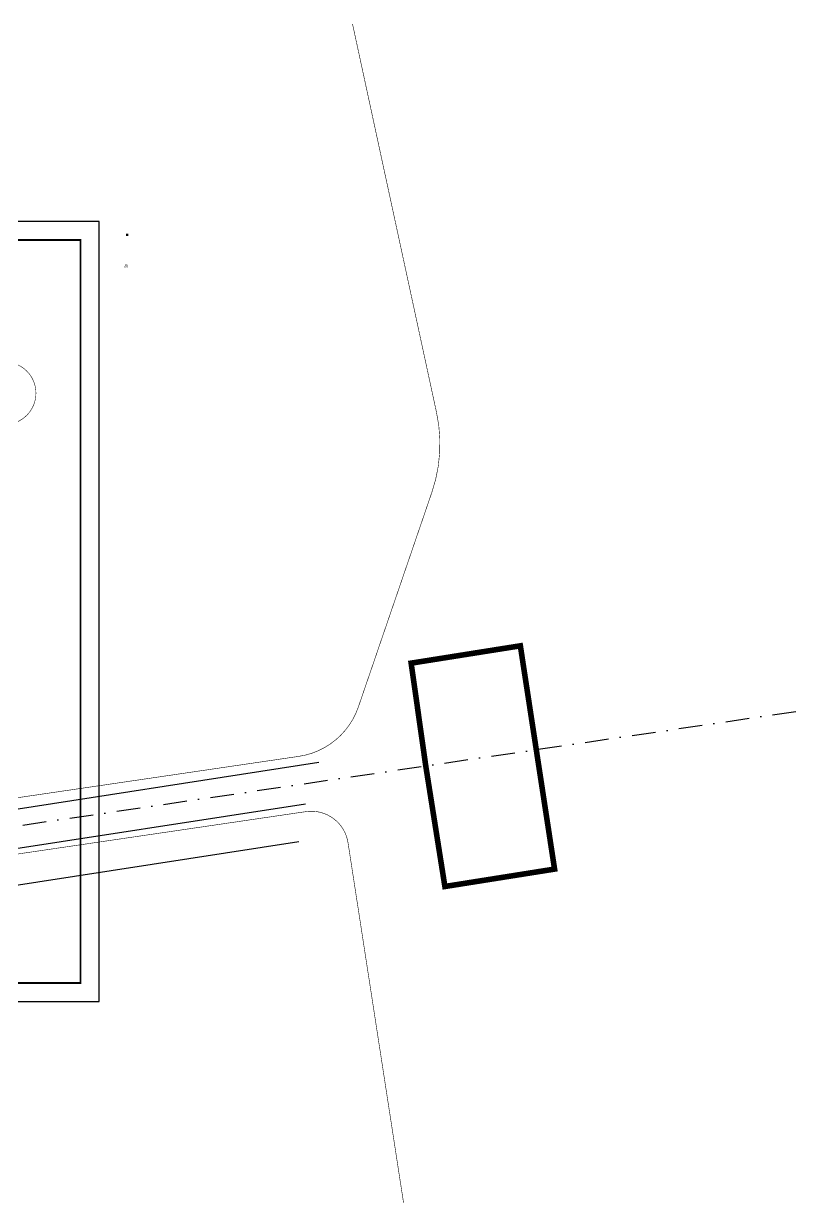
# Model space of a CAD drawing. Header units: millimetres. Extents: x 415847 to 420533, y 507593 to 509769.
# Drawn here: x 419860 to 420277, y 508795 to 509430 of the extents above; entities that cross this region are included whole.
import ezdxf
from ezdxf.enums import TextEntityAlignment as Align

# ---------------------------------------------------------------- set-up
doc = ezdxf.new("R2010")
doc.units = ezdxf.units.MM
doc.linetypes.add('DASHDOT', pattern=[25.4, 12.7, -6.35, 0, -6.35])
doc.linetypes.add('PHANTOM', pattern=[63.5, 31.75, -6.35, 6.35, -6.35, 6.35, -6.35])
for name, color, linetype in [('DLDW', 11, 'Continuous'), ('PP-COM', 7, 'Continuous'), ('PUB_TITLE', 4, 'Continuous'), ('RD-中线', 1, 'DASHDOT'), ('RD-侧石线', 5, 'Continuous'), ('TK', 7, 'Continuous'), ('ZBTZ', 3, 'Continuous'), ('地块界限', 132, 'Continuous')]:
    doc.layers.add(name, color=color, linetype=linetype)
doc.styles.add('HZ', font='rs.shx', dxfattribs={"width": 0.8, "bigfont": 'hztxt.shx'})

# ---------------------------------------------------------------- blocks, each defined once
blk = doc.blocks.new('gc121')
for p, q in [((-0.5, -1), (-0.5, 1)), ((0.5, -1), (0.5, 1))]:
    blk.add_line(p, q)
blk = doc.blocks.new('aczbz')
for p, q in [((1.95, -14.21), (1.93, -14.28)), ((1.93, -14.28), (1.93, -14.64)), ((1.98, -14.64), (1.95, -14.21))]:
    blk.add_line(p, q)
at = {"const_width": 0.25}
blk.add_lwpolyline([(-14.88, 0, 1), (14.88, 0, 1)], format="xyb", close=True, dxfattribs=at)
blk.add_lwpolyline([(0, 14.8, 0, 3.8, 0), (0.03, -13.31, 3.8, 3.8, 0), (0.03, -14.25, 3.8, 3.8, 0)], format="xyseb")
at = {"const_width": 3.8}
blk.add_lwpolyline([(0.01, -14.21), (0.01, -14.69)], dxfattribs=at)
at = {"style": 'HZ'}
blk.add_text('北', height=4, dxfattribs=at).set_placement((-0.06, 19.36), align=Align.MIDDLE)

msp = doc.modelspace()

# ---------------------------------------------------------------- linework, layer by layer
at = {"color": 1, "linetype": 'PHANTOM', "ltscale": 0.4, "const_width": 3, "flags": 128}
msp.add_lwpolyline([(420127.403, 509094.802), (420068.601, 509085.472), (420076.37, 509030.718), (420086.766, 508965.195), (420145.833, 508974.567)], close=True, dxfattribs=at)
at = {"layer": 'PP-COM', "color": 7, "ltscale": 100, "const_width": 0.3, "flags": 128}
msp.add_lwpolyline([(420037.011, 509429.705), (420082.284, 509220.356, -0.1365676), (420079.776, 509177.528), (420040.178, 509061.898, -0.2807645), (420008.155, 509035.283), (419836.39, 509010.028, -0.4124235), (419813.712, 509026.785), (419800.106, 509115.542, 0.117945), (419772.015, 509184.488), (419720.562, 509256.298)], format="xyb", dxfattribs=at)
at = {"layer": 'PP-COM', "color": 7, "ltscale": 100, "const_width": 0.3}
msp.add_lwpolyline([(420064.531, 508794.701), (420034.598, 508988.776, 0.4121534), (420011.922, 509005.514), (419841.178, 508980.409, 0.4160059), (419824.318, 508957.591), (419845.885, 508816.899)], format="xyb", dxfattribs=at)
at = {"layer": 'PUB_TITLE', "color": 4}
msp.add_lwpolyline([(419306.529, 508903.276), (419900.529, 508903.276), (419900.529, 509323.276), (419306.529, 509323.276)], close=True, dxfattribs=at)
at = {"layer": 'PUB_TITLE', "color": 4, "const_width": 1}
msp.add_lwpolyline([(419331.529, 508913.276), (419890.529, 508913.276), (419890.529, 509313.276), (419331.529, 509313.276)], close=True, dxfattribs=at)
at = {"layer": 'RD-中线'}
msp.add_line((419809.103, 508990.854), (420277.143, 509059.671), dxfattribs=at)
at = {"layer": 'RD-侧石线'}
for points in [[(419833.701, 509003.502), (420018.805, 509032.087)], [(419836.84, 508982.738), (420011.631, 509009.731)]]:
    msp.add_lwpolyline(points, dxfattribs=at)
at = {"layer": '地块界限', "ltscale": 0.001, "flags": 128}
msp.add_lwpolyline([(419827.935, 508961.632), (420008.038, 508989.445)], dxfattribs=at)

# ---------------------------------------------------------------- block references
at = {"layer": 'TK', "linetype": 'Continuous', "xscale": 1.131181779242789, "yscale": 1.131181779242789, "zscale": 2.262363558485577}
msp.add_blockref('aczbz', (419849.702, 509230.825, 185.672), dxfattribs=at)
at = {"layer": 'ZBTZ', "linetype": 'Continuous', "xscale": 0.5, "yscale": 0.5}
msp.add_blockref('gc121', (419915.764, 509316.125), dxfattribs=at)

# ---------------------------------------------------------------- texts
at = {"layer": 'DLDW', "linetype": 'Continuous', "style": 'HZ', "width": 0.8}
msp.add_text('厕', height=1.5, dxfattribs=at).set_placement((419915.032, 509299.269), align=Align.MIDDLE)

doc.saveas('drawing.dxf')
